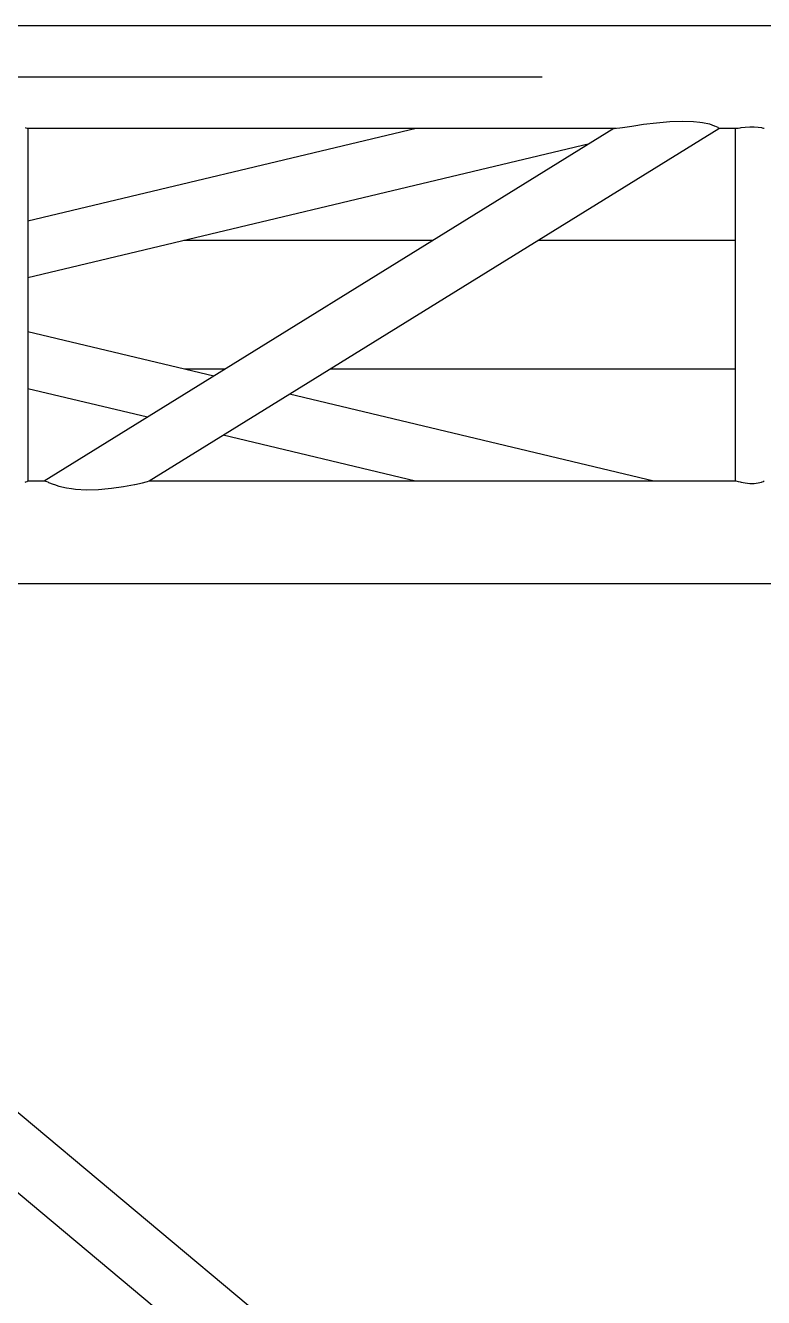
# Model space of a CAD drawing. Header units: millimetres. Extents: x 150209.93 to 150215.05, y 136675.65 to 136679.93.
# Drawn here: x 150213.6736 to 150213.732, y 136677.3883 to 136677.4889 of the extents above; entities that cross this region are included whole.
import ezdxf

# ---------------------------------------------------------------- set-up
doc = ezdxf.new("R2010")
doc.units = ezdxf.units.MM
doc.header["$LTSCALE"] = 0.25
doc.linetypes.add('CENTER', pattern=[50.8, 31.75, -6.35, 6.35, -6.35])
doc.linetypes.add('XKITLINE00', pattern=[0])

# ---------------------------------------------------------------- blocks, each defined once
blk = doc.blocks.new('çatıı')
at = {"color": 8, "linetype": 'XKITLINE00'}
for p, q in [((23581.54, 9290.57), (24815.89, 9290.57)), ((23966.24, 9250.9), (23970.03, 9251.5)), ((23970.03, 9251.5), (23975.12, 9252.09)), ((23975.12, 9252.09), (23977.84, 9252.3)), ((23977.84, 9252.3), (23980.39, 9252.57)), ((23980.39, 9252.57), (23985.42, 9252.8)), ((23985.42, 9252.8), (23989.77, 9252.65)), ((23989.77, 9252.65), (23992.24, 9252.3)), ((23992.24, 9252.3), (23993.3, 9252.2)), ((23993.3, 9252.2), (23996.15, 9251.66)), ((23996.15, 9251.66), (23997.98, 9250.93)), ((23725.59, 9250.2), (23725.87, 9250.08)), ((23725.87, 9250.08), (23726.4, 9250.03)), ((23726.4, 9250.03), (23726.68, 9249.93)), ((23726.56, 9249.97), (23959.11, 9249.97)), ((23726.68, 9213.33), (23880.12, 9249.97)), ((23726.68, 9249.93), (23726.68, 9110.56)), ((23733.17, 9110.65), (23958.32, 9249.92)), ((23774.63, 9110.63), (23999.78, 9249.9)), ((23958.32, 9249.92), (23958.44, 9249.97)), ((23958.32, 9249.92), (23958.37, 9249.88)), ((23958.37, 9249.88), (23959.36, 9250.01)), ((23959.36, 9250.01), (23960.61, 9250.08)), ((23960.61, 9250.08), (23961.74, 9250.31)), ((23961.74, 9250.31), (23965.34, 9250.81)), ((23965.34, 9250.81), (23966.24, 9250.9)), ((23997.98, 9250.93), (23998, 9250.9)), ((23998, 9250.9), (23999.32, 9250.43)), ((23999.32, 9250.43), (23999.51, 9250.08)), ((23999.51, 9250.08), (23999.86, 9250.04)), ((23999.86, 9250.04), (23999.78, 9249.9)), ((23999.82, 9249.97), (24006.9, 9249.97)), ((24006.27, 9249.97), (24006.27, 9110.62)), ((24006.29, 9249.97), (24006.41, 9249.89)), ((24006.41, 9249.89), (24006.55, 9249.93)), ((24006.55, 9249.93), (24007.36, 9250.03)), ((24006.68, 9249.97), (24006.71, 9249.95)), ((24007.36, 9250.03), (24008.19, 9250.08)), ((24008.19, 9250.08), (24008.62, 9250.19)), ((24008.62, 9250.19), (24010.21, 9250.44)), ((24010.21, 9250.44), (24011.97, 9250.57)), ((24011.97, 9250.57), (24013.73, 9250.57)), ((24013.73, 9250.57), (24015.32, 9250.44)), ((24015.32, 9250.44), (24016.58, 9250.19)), ((24016.58, 9250.19), (24016.85, 9250.08)), ((24016.85, 9250.08), (24017.39, 9250.03)), ((24017.39, 9250.03), (24017.67, 9249.93)), ((23726.68, 9190.95), (23948.72, 9243.98)), ((23788.33, 9205.67), (23886.79, 9205.67)), ((23928.28, 9205.67), (24006.27, 9205.67)), ((23726.68, 9169.67), (23800.2, 9152.11)), ((23788.62, 9154.87), (23804.67, 9154.87)), ((23846.16, 9154.87), (24006.27, 9154.87)), ((23726.68, 9147.15), (23773.94, 9135.86)), ((23830.13, 9144.96), (23974.11, 9110.57)), ((23803.87, 9128.72), (23879.83, 9110.57)), ((23726.4, 9110.36), (23726.68, 9110.56)), ((23726.68, 9110.57), (23733.44, 9110.57)), ((23733.17, 9110.65), (23733.13, 9110.57)), ((23733.17, 9110.65), (23733.31, 9110.66)), ((23733.31, 9110.66), (23733.68, 9110.41)), ((23733.68, 9110.41), (23734.55, 9110.24)), ((23774.02, 9110.33), (23774.63, 9110.63)), ((23774.52, 9110.57), (24006.53, 9110.57)), ((24006.27, 9110.62), (24006.41, 9110.66)), ((24006.27, 9110.62), (24006.39, 9110.57)), ((24006.41, 9110.66), (24006.55, 9110.56)), ((24006.55, 9110.56), (24007.36, 9110.35)), ((24017.39, 9110.35), (24017.67, 9110.56)), ((23725.59, 9110.1), (23725.87, 9110.24)), ((23725.87, 9110.24), (23726.4, 9110.36)), ((23734.55, 9110.24), (23734.85, 9109.96)), ((23734.85, 9109.96), (23736.62, 9109.32)), ((23736.62, 9109.32), (23737.22, 9109.2)), ((23737.22, 9109.2), (23738.87, 9108.51)), ((23738.87, 9108.51), (23741.9, 9107.83)), ((23741.9, 9107.83), (23743.96, 9107.6)), ((23743.96, 9107.6), (23745.56, 9107.3)), ((23745.56, 9107.3), (23749.81, 9107.05)), ((23749.81, 9107.05), (23754.62, 9107.2)), ((23754.62, 9107.2), (23758.35, 9107.6)), ((23758.35, 9107.6), (23759.69, 9107.7)), ((23759.69, 9107.7), (23764.42, 9108.32)), ((23764.42, 9108.32), (23768.8, 9109.16)), ((23768.8, 9109.16), (23768.96, 9109.2)), ((23768.96, 9109.2), (23771.96, 9109.79)), ((23771.96, 9109.79), (23773.45, 9110.24)), ((23773.45, 9110.24), (23774.02, 9110.33)), ((24007.36, 9110.35), (24008.19, 9110.24)), ((24008.19, 9110.24), (24008.62, 9110.09)), ((24008.62, 9110.09), (24010.21, 9109.77)), ((24010.21, 9109.77), (24011.97, 9109.61)), ((24011.97, 9109.61), (24013.73, 9109.61)), ((24013.73, 9109.61), (24015.32, 9109.78)), ((24015.32, 9109.78), (24016.58, 9110.09)), ((24016.58, 9110.09), (24016.86, 9110.24)), ((24016.86, 9110.24), (24017.39, 9110.35)), ((23581.51, 9069.97), (24815.89, 9069.97)), ((23506.2, 9042.36), (25161.6, 7656.22)), ((23506.2, 9010.58), (25130.41, 7650.56))]:
    blk.add_line(p, q, dxfattribs=at)
at = {"color": 8, "linetype": 'CENTER'}
for p, q in [((23430, 9270.27), (24815.89, 9270.27)), ((25173.61, 7630.28), (23430, 9090.27))]:
    blk.add_line(p, q, dxfattribs=at)

msp = doc.modelspace()

# ---------------------------------------------------------------- block references
at = {"xscale": 0.0002000170049888334, "yscale": 0.0002000170049888334, "zscale": 0.0002000170049888334}
msp.add_blockref('çatıı', (150208.92807, 136675.63059), dxfattribs=at)

doc.saveas('drawing.dxf')
